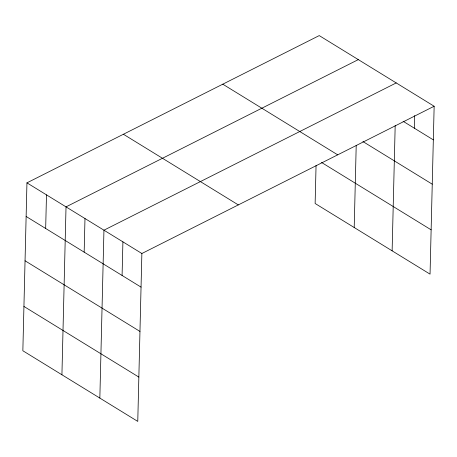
<?xml version="1.0" encoding="UTF-8"?>
<svg xmlns="http://www.w3.org/2000/svg" width="457" height="457" viewBox="0 0 457 457"><rect width="100%" height="100%" fill="white"/><g stroke="black" fill="none" stroke-linecap="round" stroke-linejoin="round"><path stroke-width="0.69" d="M26.952 182.851L22.85 350.753L137.768 421.405L141.87 253.504L26.952 182.851L319.232 35.595L434.15 106.247L430.048 274.149L315.13 203.496L316.061 165.411M45.666 228.483L46.488 194.865M61.924 374.774L66.025 206.872L358.305 59.616M84.168 252.15L84.985 218.532M99.843 398.093L103.95 230.191L396.225 82.928M122.088 275.462L122.91 241.844M354.204 227.517L356.209 145.395M392.123 250.83L395.185 125.549M414.368 128.206L414.676 115.598M141.87 253.504L434.15 106.247M403.108 121.282L433.327 139.859M362.915 141.55L432.248 184.177M222.782 84.191L337.7 154.837M321.539 162.458L431.128 229.831M123.407 134.255L238.326 204.907M26.135 216.469L141.047 287.122M25.049 260.781L139.968 331.434M23.935 306.441L138.854 377.094"/></g></svg>
